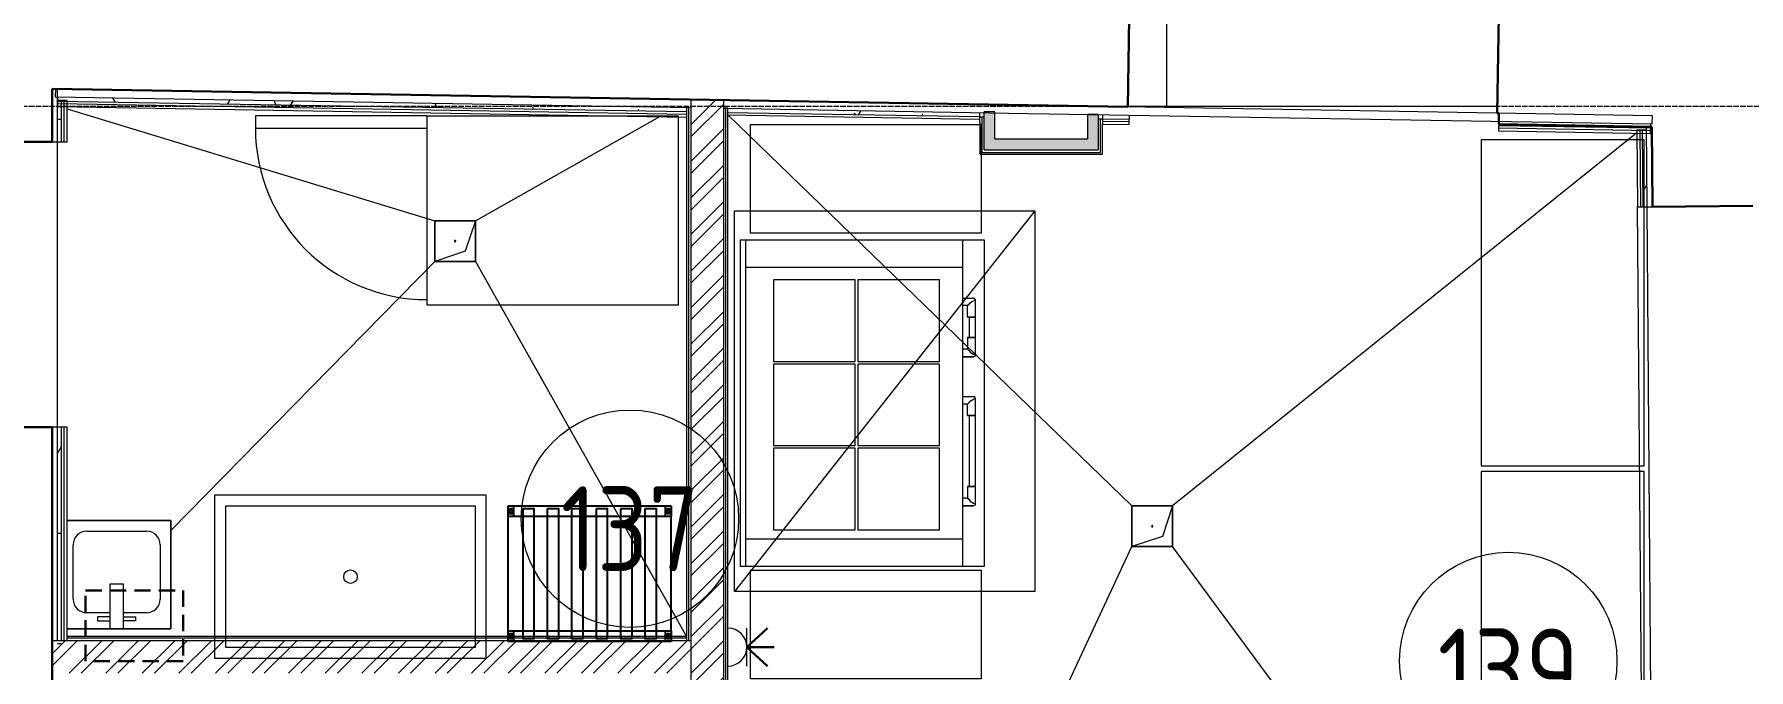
# Model space of a CAD drawing. Header units: millimetres. Extents: x -42533 to 645315, y 3457 to 82611.
# Drawn here: x 75664 to 81975, y 66945 to 69285 of the extents above; entities that cross this region are included whole.
import ezdxf

# ---------------------------------------------------------------- set-up
doc = ezdxf.new("R2010")
doc.units = ezdxf.units.MM
doc.linetypes.add('ADSK_Линия сетки', pattern=[25, 20, -2.5, 0, -2.5])
doc.linetypes.add('ADSK_Штрих_ш3 п1_5', pattern=[4.5, 3, -1.5])
doc.layers.add('PLAN', color=1, linetype='Continuous')
doc.layers.add('ЭОМ_Лотки рабочие', color=5, linetype='Continuous')
for name, color, linetype, lineweight in [('Аннотация', 7, 'Continuous', 18), ('Обобщенные модели', 7, 'Continuous', 18), ('Оборудование', 7, 'Continuous', 18), ('Оборудование пищеблок', 250, 'Continuous', 5), ('Оси', 253, 'Continuous', 9), ('Перекрытие', 7, 'Continuous', 18), ('Пищ_ОБорудование', 7, 'Continuous', 0), ('Примечания', 250, 'Continuous', 30), ('Сантехника', 7, 'Continuous', 18), ('Стены внутренние', 7, 'Continuous', 18), ('Стены несущие', 7, 'Continuous', 30), ('Стены отделка', 7, 'Continuous', 30), ('Стены штриховка', 7, 'Continuous', 9), ('ТХ_розетки', 3, 'Continuous', 13), ('ШТРИХОВКА', 252, 'Continuous', 15)]:
    doc.layers.add(name, color=color, linetype=linetype, lineweight=lineweight)
doc.layers.add('Линии', color=7, linetype='Continuous', lineweight=9, true_color=0x00a600)
doc.styles.add('GOST Common', font='GOST_Common.ttf', dxfattribs={"width": 0.9, "height": 350})
pattern_1 = [(0, (557.2, 188.9), (406.4, 101.6), [33.528, -271.272, 33.528, -271.272, -1625.6]), (0, (557.2, 188.9), (406.4, 101.6), [-609.6, 33.528, -576.072, 33.528, -271.272, -711.2]), (0, (557.2, 188.9), (406.4, 101.6), [-1524, 33.528, -169.672, 33.528, -474.472]), (120, (709.6, 239.7), (-291.18818, 301.15272), [33.528, -271.272, 33.528, -271.272, -1625.6]), (120, (709.6, 239.7), (-291.18818, 301.15272), [-609.6, 33.528, -576.072, 33.528, -271.272, -711.2]), (120, (709.6, 239.7), (-291.18818, 301.15272), [-1524, 33.528, -169.672, 33.528, -474.472]), (240, (760.4, 442.9), (-115.21182, -402.75272), [33.528, -271.272, 33.528, -271.272, -1625.6]), (240, (760.4, 442.9), (-115.21182, -402.75272), [-609.6, 33.528, -576.072, 33.528, -271.272, -711.2]), (240, (760.4, 442.9), (-115.21182, -402.75272), [-1524, 33.528, -169.672, 33.528, -474.472])]

# ---------------------------------------------------------------- blocks, each defined once
blk = doc.blocks.new('A$Cf2563dd5')
at = {"layer": 'Оборудование пищеблок', "color": 0}
blk.add_lwpolyline([(0, 697), (925, 697), (925, 0), (0, 0)], close=True, dxfattribs=at)
blk.add_lwpolyline([(925, 0), (1557, 0), (1557, 45), (925, 45)], dxfattribs=at)
blk.add_arc((925, 45), 632, 0, 90, dxfattribs=at)
blk = doc.blocks.new('ТХ пищеблок....')
at = {"layer": 'PLAN', "color": 8, "linetype": 'ByBlock', "lineweight": -2}
for points in [[(4494.6, 21855.9), (4494.6, 21895.9)], [(4494.6, 21895.9), (4514.6, 21895.9)], [(4504.6, 21865.9), (4504, 21865.9), (4503.3, 21866), (4502.7, 21866.1), (4502, 21866.2), (4501.4, 21866.4), (4500.8, 21866.7), (4500.2, 21866.9), (4499.6, 21867.2), (4499.1, 21867.6), (4498.6, 21868), (4498.1, 21868.4), (4497.6, 21868.8), (4497.1, 21869.3), (4496.7, 21869.8), (4496.3, 21870.3), (4496, 21870.9), (4495.7, 21871.5), (4495.4, 21872.1), (4495.2, 21872.7), (4495, 21873.3), (4494.8, 21874), (4494.7, 21874.6), (4494.7, 21875.3), (4494.6, 21875.9), (4494.7, 21876.5), (4494.7, 21877.2), (4494.8, 21877.8), (4495, 21878.5), (4495.2, 21879.1), (4495.4, 21879.7), (4495.7, 21880.3), (4496, 21880.9), (4496.3, 21881.5), (4496.7, 21882), (4497.1, 21882.5), (4497.6, 21883), (4498.1, 21883.4), (4498.6, 21883.8), (4499.1, 21884.2), (4499.6, 21884.6), (4500.2, 21884.9), (4500.8, 21885.1), (4501.4, 21885.4), (4502, 21885.6), (4502.7, 21885.7), (4503.3, 21885.8), (4504, 21885.9), (4504.6, 21885.9)], [(4514.6, 21855.9), (4494.6, 21855.9)], [(4494.7, 21435.9), (4494.7, 21855.9)], [(4504.6, 21870.9), (4504.3, 21870.9), (4504, 21870.9), (4503.7, 21871), (4503.3, 21871.1), (4503, 21871.2), (4502.7, 21871.3), (4502.4, 21871.4), (4502.1, 21871.6), (4501.9, 21871.7), (4501.6, 21871.9), (4501.4, 21872.1), (4501.1, 21872.4), (4500.9, 21872.6), (4500.7, 21872.9), (4500.5, 21873.1), (4500.3, 21873.4), (4500.2, 21873.7), (4500, 21874), (4499.9, 21874.3), (4499.8, 21874.6), (4499.7, 21874.9), (4499.7, 21875.3), (4499.7, 21875.6), (4499.6, 21875.9), (4499.7, 21876.2), (4499.7, 21876.5), (4499.7, 21876.9), (4499.8, 21877.2), (4499.9, 21877.5), (4500, 21877.8), (4500.2, 21878.1), (4500.3, 21878.4), (4500.5, 21878.7), (4500.7, 21879), (4500.9, 21879.2), (4501.1, 21879.4), (4501.4, 21879.7), (4501.6, 21879.9), (4501.9, 21880.1), (4502.1, 21880.2), (4502.4, 21880.4), (4502.7, 21880.5), (4503, 21880.6), (4503.3, 21880.7), (4503.7, 21880.8), (4504, 21880.9), (4504.3, 21880.9), (4504.6, 21880.9)], [(4504.6, 21885.9), (4505.3, 21885.9), (4506, 21885.8), (4506.6, 21885.7), (4507.3, 21885.6), (4507.9, 21885.4), (4508.5, 21885.1), (4509.1, 21884.9), (4509.6, 21884.6), (4510.2, 21884.2), (4510.7, 21883.8), (4511.2, 21883.4), (4511.7, 21883), (4512.1, 21882.5), (4512.6, 21882), (4513, 21881.5), (4513.3, 21880.9), (4513.6, 21880.3), (4513.9, 21879.7), (4514.1, 21879.1), (4514.3, 21878.5), (4514.5, 21877.8), (4514.6, 21877.2), (4514.6, 21876.5), (4514.6, 21875.9), (4514.6, 21875.3), (4514.6, 21874.6), (4514.5, 21874), (4514.3, 21873.3), (4514.1, 21872.7), (4513.9, 21872.1), (4513.6, 21871.5), (4513.3, 21870.9), (4513, 21870.3), (4512.6, 21869.8), (4512.1, 21869.3), (4511.7, 21868.8), (4511.2, 21868.4), (4510.7, 21868), (4510.2, 21867.6), (4509.6, 21867.2), (4509.1, 21866.9), (4508.5, 21866.7), (4507.9, 21866.4), (4507.3, 21866.2), (4506.6, 21866.1), (4506, 21866), (4505.3, 21865.9), (4504.6, 21865.9)], [(4504.6, 21880.9), (4505, 21880.9), (4505.3, 21880.9), (4505.6, 21880.8), (4505.9, 21880.7), (4506.3, 21880.6), (4506.6, 21880.5), (4506.9, 21880.4), (4507.1, 21880.2), (4507.4, 21880.1), (4507.7, 21879.9), (4507.9, 21879.7), (4508.2, 21879.4), (4508.4, 21879.2), (4508.6, 21879), (4508.8, 21878.7), (4509, 21878.4), (4509.1, 21878.1), (4509.3, 21877.8), (4509.4, 21877.5), (4509.5, 21877.2), (4509.5, 21876.9), (4509.6, 21876.5), (4509.6, 21876.2), (4509.6, 21875.9), (4509.6, 21875.6), (4509.6, 21875.3), (4509.5, 21874.9), (4509.5, 21874.6), (4509.4, 21874.3), (4509.3, 21874), (4509.1, 21873.7), (4509, 21873.4), (4508.8, 21873.1), (4508.6, 21872.9), (4508.4, 21872.6), (4508.2, 21872.4), (4507.9, 21872.1), (4507.7, 21871.9), (4507.4, 21871.7), (4507.1, 21871.6), (4506.9, 21871.4), (4506.6, 21871.3), (4506.3, 21871.2), (4505.9, 21871.1), (4505.6, 21871), (4505.3, 21870.9), (4505, 21870.9), (4504.6, 21870.9)], [(4514.6, 21895.9), (4514.6, 21855.9)], [(4514.6, 21895.9), (5074.6, 21895.9)], [(4514.6, 21895.8), (5074.6, 21895.8)], [(5074.6, 21855.9), (4514.6, 21855.9)], [(4549.7, 21885.8), (4589.7, 21885.8), (4589.7, 21406), (4549.7, 21406), (4549.7, 21885.8)], [(4639.7, 21885.8), (4679.7, 21885.8), (4679.7, 21406), (4639.7, 21406), (4639.7, 21885.8)], [(4729.7, 21885.8), (4769.7, 21885.8), (4769.7, 21406), (4729.7, 21406), (4729.7, 21885.8)], [(4819.6, 21885.8), (4859.6, 21885.8), (4859.6, 21406), (4819.6, 21406), (4819.6, 21885.8)], [(4909.6, 21885.8), (4949.6, 21885.8), (4949.6, 21406), (4909.6, 21406), (4909.6, 21885.8)], [(4999.6, 21885.8), (5039.6, 21885.8), (5039.6, 21406), (4999.6, 21406), (4999.6, 21885.8)], [(5074.6, 21855.9), (5074.6, 21895.9)], [(5074.6, 21895.9), (5094.6, 21895.9)], [(5084.6, 21865.9), (5084, 21865.9), (5083.3, 21866), (5082.7, 21866.1), (5082, 21866.2), (5081.4, 21866.4), (5080.8, 21866.7), (5080.2, 21866.9), (5079.6, 21867.2), (5079.1, 21867.6), (5078.6, 21868), (5078.1, 21868.4), (5077.6, 21868.8), (5077.1, 21869.3), (5076.7, 21869.8), (5076.3, 21870.3), (5076, 21870.9), (5075.7, 21871.5), (5075.4, 21872.1), (5075.2, 21872.7), (5075, 21873.3), (5074.8, 21874), (5074.7, 21874.6), (5074.7, 21875.3), (5074.6, 21875.9), (5074.7, 21876.5), (5074.7, 21877.2), (5074.8, 21877.8), (5075, 21878.5), (5075.2, 21879.1), (5075.4, 21879.7), (5075.7, 21880.3), (5076, 21880.9), (5076.3, 21881.5), (5076.7, 21882), (5077.1, 21882.5), (5077.6, 21883), (5078.1, 21883.4), (5078.6, 21883.8), (5079.1, 21884.2), (5079.6, 21884.6), (5080.2, 21884.9), (5080.8, 21885.1), (5081.4, 21885.4), (5082, 21885.6), (5082.7, 21885.7), (5083.3, 21885.8), (5084, 21885.9), (5084.6, 21885.9)], [(5094.6, 21855.9), (5074.6, 21855.9)], [(5084.6, 21870.9), (5084.3, 21870.9), (5084, 21870.9), (5083.7, 21871), (5083.3, 21871.1), (5083, 21871.2), (5082.7, 21871.3), (5082.4, 21871.4), (5082.1, 21871.6), (5081.9, 21871.7), (5081.6, 21871.9), (5081.4, 21872.1), (5081.1, 21872.4), (5080.9, 21872.6), (5080.7, 21872.9), (5080.5, 21873.1), (5080.3, 21873.4), (5080.2, 21873.7), (5080, 21874), (5079.9, 21874.3), (5079.8, 21874.6), (5079.7, 21874.9), (5079.7, 21875.3), (5079.7, 21875.6), (5079.6, 21875.9), (5079.7, 21876.2), (5079.7, 21876.5), (5079.7, 21876.9), (5079.8, 21877.2), (5079.9, 21877.5), (5080, 21877.8), (5080.2, 21878.1), (5080.3, 21878.4), (5080.5, 21878.7), (5080.7, 21879), (5080.9, 21879.2), (5081.1, 21879.4), (5081.4, 21879.7), (5081.6, 21879.9), (5081.9, 21880.1), (5082.1, 21880.2), (5082.4, 21880.4), (5082.7, 21880.5), (5083, 21880.6), (5083.3, 21880.7), (5083.7, 21880.8), (5084, 21880.9), (5084.3, 21880.9), (5084.6, 21880.9)], [(5084.6, 21885.9), (5085.3, 21885.9), (5086, 21885.8), (5086.6, 21885.7), (5087.3, 21885.6), (5087.9, 21885.4), (5088.5, 21885.1), (5089.1, 21884.9), (5089.6, 21884.6), (5090.2, 21884.2), (5090.7, 21883.8), (5091.2, 21883.4), (5091.7, 21883), (5092.1, 21882.5), (5092.6, 21882), (5093, 21881.5), (5093.3, 21880.9), (5093.6, 21880.3), (5093.9, 21879.7), (5094.1, 21879.1), (5094.3, 21878.5), (5094.5, 21877.8), (5094.6, 21877.2), (5094.6, 21876.5), (5094.6, 21875.9), (5094.6, 21875.3), (5094.6, 21874.6), (5094.5, 21874), (5094.3, 21873.3), (5094.1, 21872.7), (5093.9, 21872.1), (5093.6, 21871.5), (5093.3, 21870.9), (5093, 21870.3), (5092.6, 21869.8), (5092.1, 21869.3), (5091.7, 21868.8), (5091.2, 21868.4), (5090.7, 21868), (5090.2, 21867.6), (5089.6, 21867.2), (5089.1, 21866.9), (5088.5, 21866.7), (5087.9, 21866.4), (5087.3, 21866.2), (5086.6, 21866.1), (5086, 21866), (5085.3, 21865.9), (5084.6, 21865.9)], [(5084.6, 21880.9), (5085, 21880.9), (5085.3, 21880.9), (5085.6, 21880.8), (5085.9, 21880.7), (5086.3, 21880.6), (5086.6, 21880.5), (5086.9, 21880.4), (5087.1, 21880.2), (5087.4, 21880.1), (5087.7, 21879.9), (5087.9, 21879.7), (5088.2, 21879.4), (5088.4, 21879.2), (5088.6, 21879), (5088.8, 21878.7), (5089, 21878.4), (5089.1, 21878.1), (5089.3, 21877.8), (5089.4, 21877.5), (5089.5, 21877.2), (5089.5, 21876.9), (5089.6, 21876.5), (5089.6, 21876.2), (5089.6, 21875.9), (5089.6, 21875.6), (5089.6, 21875.3), (5089.5, 21874.9), (5089.5, 21874.6), (5089.4, 21874.3), (5089.3, 21874), (5089.1, 21873.7), (5089, 21873.4), (5088.8, 21873.1), (5088.6, 21872.9), (5088.4, 21872.6), (5088.2, 21872.4), (5087.9, 21872.1), (5087.7, 21871.9), (5087.4, 21871.7), (5087.1, 21871.6), (5086.9, 21871.4), (5086.6, 21871.3), (5086.3, 21871.2), (5085.9, 21871.1), (5085.6, 21871), (5085.3, 21870.9), (5085, 21870.9), (5084.6, 21870.9)], [(5094.5, 21435.9), (5094.5, 21855.9)], [(5094.6, 21895.9), (5094.6, 21855.9)], [(4494.6, 21395.9), (4494.6, 21435.9)], [(4494.6, 21435.9), (4514.6, 21435.9)], [(4504.6, 21405.9), (4504, 21405.9), (4503.3, 21406), (4502.7, 21406.1), (4502, 21406.2), (4501.4, 21406.4), (4500.8, 21406.7), (4500.2, 21406.9), (4499.6, 21407.2), (4499.1, 21407.6), (4498.6, 21408), (4498.1, 21408.4), (4497.6, 21408.8), (4497.1, 21409.3), (4496.7, 21409.8), (4496.3, 21410.3), (4496, 21410.9), (4495.7, 21411.5), (4495.4, 21412.1), (4495.2, 21412.7), (4495, 21413.3), (4494.8, 21414), (4494.7, 21414.6), (4494.7, 21415.3), (4494.6, 21415.9), (4494.7, 21416.5), (4494.7, 21417.2), (4494.8, 21417.8), (4495, 21418.5), (4495.2, 21419.1), (4495.4, 21419.7), (4495.7, 21420.3), (4496, 21420.9), (4496.3, 21421.5), (4496.7, 21422), (4497.1, 21422.5), (4497.6, 21423), (4498.1, 21423.4), (4498.6, 21423.8), (4499.1, 21424.2), (4499.6, 21424.6), (4500.2, 21424.9), (4500.8, 21425.1), (4501.4, 21425.4), (4502, 21425.6), (4502.7, 21425.7), (4503.3, 21425.8), (4504, 21425.9), (4504.6, 21425.9)], [(4514.6, 21395.9), (4494.6, 21395.9)], [(4504.6, 21410.9), (4504.3, 21410.9), (4504, 21410.9), (4503.7, 21411), (4503.3, 21411.1), (4503, 21411.2), (4502.7, 21411.3), (4502.4, 21411.4), (4502.1, 21411.6), (4501.9, 21411.7), (4501.6, 21411.9), (4501.4, 21412.1), (4501.1, 21412.4), (4500.9, 21412.6), (4500.7, 21412.9), (4500.5, 21413.1), (4500.3, 21413.4), (4500.2, 21413.7), (4500, 21414), (4499.9, 21414.3), (4499.8, 21414.6), (4499.7, 21414.9), (4499.7, 21415.3), (4499.7, 21415.6), (4499.6, 21415.9), (4499.7, 21416.2), (4499.7, 21416.5), (4499.7, 21416.9), (4499.8, 21417.2), (4499.9, 21417.5), (4500, 21417.8), (4500.2, 21418.1), (4500.3, 21418.4), (4500.5, 21418.7), (4500.7, 21419), (4500.9, 21419.2), (4501.1, 21419.4), (4501.4, 21419.7), (4501.6, 21419.9), (4501.9, 21420.1), (4502.1, 21420.2), (4502.4, 21420.4), (4502.7, 21420.5), (4503, 21420.6), (4503.3, 21420.7), (4503.7, 21420.8), (4504, 21420.9), (4504.3, 21420.9), (4504.6, 21420.9)], [(4504.6, 21425.9), (4505.3, 21425.9), (4506, 21425.8), (4506.6, 21425.7), (4507.3, 21425.6), (4507.9, 21425.4), (4508.5, 21425.1), (4509.1, 21424.9), (4509.6, 21424.6), (4510.2, 21424.2), (4510.7, 21423.8), (4511.2, 21423.4), (4511.7, 21423), (4512.1, 21422.5), (4512.6, 21422), (4513, 21421.5), (4513.3, 21420.9), (4513.6, 21420.3), (4513.9, 21419.7), (4514.1, 21419.1), (4514.3, 21418.5), (4514.5, 21417.8), (4514.6, 21417.2), (4514.6, 21416.5), (4514.6, 21415.9), (4514.6, 21415.3), (4514.6, 21414.6), (4514.5, 21414), (4514.3, 21413.3), (4514.1, 21412.7), (4513.9, 21412.1), (4513.6, 21411.5), (4513.3, 21410.9), (4513, 21410.3), (4512.6, 21409.8), (4512.1, 21409.3), (4511.7, 21408.8), (4511.2, 21408.4), (4510.7, 21408), (4510.2, 21407.6), (4509.6, 21407.2), (4509.1, 21406.9), (4508.5, 21406.7), (4507.9, 21406.4), (4507.3, 21406.2), (4506.6, 21406.1), (4506, 21406), (4505.3, 21405.9), (4504.6, 21405.9)], [(4504.6, 21420.9), (4505, 21420.9), (4505.3, 21420.9), (4505.6, 21420.8), (4505.9, 21420.7), (4506.3, 21420.6), (4506.6, 21420.5), (4506.9, 21420.4), (4507.1, 21420.2), (4507.4, 21420.1), (4507.7, 21419.9), (4507.9, 21419.7), (4508.2, 21419.4), (4508.4, 21419.2), (4508.6, 21419), (4508.8, 21418.7), (4509, 21418.4), (4509.1, 21418.1), (4509.3, 21417.8), (4509.4, 21417.5), (4509.5, 21417.2), (4509.5, 21416.9), (4509.6, 21416.5), (4509.6, 21416.2), (4509.6, 21415.9), (4509.6, 21415.6), (4509.6, 21415.3), (4509.5, 21414.9), (4509.5, 21414.6), (4509.4, 21414.3), (4509.3, 21414), (4509.1, 21413.7), (4509, 21413.4), (4508.8, 21413.1), (4508.6, 21412.9), (4508.4, 21412.6), (4508.2, 21412.4), (4507.9, 21412.1), (4507.7, 21411.9), (4507.4, 21411.7), (4507.1, 21411.6), (4506.9, 21411.4), (4506.6, 21411.3), (4506.3, 21411.2), (4505.9, 21411.1), (4505.6, 21411), (4505.3, 21410.9), (4505, 21410.9), (4504.6, 21410.9)], [(4514.6, 21435.9), (4514.6, 21395.9)], [(4514.6, 21435.9), (5074.6, 21435.9)], [(5074.6, 21396), (4514.6, 21396)], [(5074.6, 21395.9), (4514.6, 21395.9)], [(5074.6, 21435.9), (5094.6, 21435.9)], [(5074.6, 21395.9), (5074.6, 21435.9)], [(5084.6, 21405.9), (5084, 21405.9), (5083.3, 21406), (5082.7, 21406.1), (5082, 21406.2), (5081.4, 21406.4), (5080.8, 21406.7), (5080.2, 21406.9), (5079.6, 21407.2), (5079.1, 21407.6), (5078.6, 21408), (5078.1, 21408.4), (5077.6, 21408.8), (5077.1, 21409.3), (5076.7, 21409.8), (5076.3, 21410.3), (5076, 21410.9), (5075.7, 21411.5), (5075.4, 21412.1), (5075.2, 21412.7), (5075, 21413.3), (5074.8, 21414), (5074.7, 21414.6), (5074.7, 21415.3), (5074.6, 21415.9), (5074.7, 21416.5), (5074.7, 21417.2), (5074.8, 21417.8), (5075, 21418.5), (5075.2, 21419.1), (5075.4, 21419.7), (5075.7, 21420.3), (5076, 21420.9), (5076.3, 21421.5), (5076.7, 21422), (5077.1, 21422.5), (5077.6, 21423), (5078.1, 21423.4), (5078.6, 21423.8), (5079.1, 21424.2), (5079.6, 21424.6), (5080.2, 21424.9), (5080.8, 21425.1), (5081.4, 21425.4), (5082, 21425.6), (5082.7, 21425.7), (5083.3, 21425.8), (5084, 21425.9), (5084.6, 21425.9)], [(5094.6, 21395.9), (5074.6, 21395.9)], [(5084.6, 21410.9), (5084.3, 21410.9), (5084, 21410.9), (5083.7, 21411), (5083.3, 21411.1), (5083, 21411.2), (5082.7, 21411.3), (5082.4, 21411.4), (5082.1, 21411.6), (5081.9, 21411.7), (5081.6, 21411.9), (5081.4, 21412.1), (5081.1, 21412.4), (5080.9, 21412.6), (5080.7, 21412.9), (5080.5, 21413.1), (5080.3, 21413.4), (5080.2, 21413.7), (5080, 21414), (5079.9, 21414.3), (5079.8, 21414.6), (5079.7, 21414.9), (5079.7, 21415.3), (5079.7, 21415.6), (5079.6, 21415.9), (5079.7, 21416.2), (5079.7, 21416.5), (5079.7, 21416.9), (5079.8, 21417.2), (5079.9, 21417.5), (5080, 21417.8), (5080.2, 21418.1), (5080.3, 21418.4), (5080.5, 21418.7), (5080.7, 21419), (5080.9, 21419.2), (5081.1, 21419.4), (5081.4, 21419.7), (5081.6, 21419.9), (5081.9, 21420.1), (5082.1, 21420.2), (5082.4, 21420.4), (5082.7, 21420.5), (5083, 21420.6), (5083.3, 21420.7), (5083.7, 21420.8), (5084, 21420.9), (5084.3, 21420.9), (5084.6, 21420.9)], [(5084.6, 21425.9), (5085.3, 21425.9), (5086, 21425.8), (5086.6, 21425.7), (5087.3, 21425.6), (5087.9, 21425.4), (5088.5, 21425.1), (5089.1, 21424.9), (5089.6, 21424.6), (5090.2, 21424.2), (5090.7, 21423.8), (5091.2, 21423.4), (5091.7, 21423), (5092.1, 21422.5), (5092.6, 21422), (5093, 21421.5), (5093.3, 21420.9), (5093.6, 21420.3), (5093.9, 21419.7), (5094.1, 21419.1), (5094.3, 21418.5), (5094.5, 21417.8), (5094.6, 21417.2), (5094.6, 21416.5), (5094.6, 21415.9), (5094.6, 21415.3), (5094.6, 21414.6), (5094.5, 21414), (5094.3, 21413.3), (5094.1, 21412.7), (5093.9, 21412.1), (5093.6, 21411.5), (5093.3, 21410.9), (5093, 21410.3), (5092.6, 21409.8), (5092.1, 21409.3), (5091.7, 21408.8), (5091.2, 21408.4), (5090.7, 21408), (5090.2, 21407.6), (5089.6, 21407.2), (5089.1, 21406.9), (5088.5, 21406.7), (5087.9, 21406.4), (5087.3, 21406.2), (5086.6, 21406.1), (5086, 21406), (5085.3, 21405.9), (5084.6, 21405.9)], [(5084.6, 21420.9), (5085, 21420.9), (5085.3, 21420.9), (5085.6, 21420.8), (5085.9, 21420.7), (5086.3, 21420.6), (5086.6, 21420.5), (5086.9, 21420.4), (5087.1, 21420.2), (5087.4, 21420.1), (5087.7, 21419.9), (5087.9, 21419.7), (5088.2, 21419.4), (5088.4, 21419.2), (5088.6, 21419), (5088.8, 21418.7), (5089, 21418.4), (5089.1, 21418.1), (5089.3, 21417.8), (5089.4, 21417.5), (5089.5, 21417.2), (5089.5, 21416.9), (5089.6, 21416.5), (5089.6, 21416.2), (5089.6, 21415.9), (5089.6, 21415.6), (5089.6, 21415.3), (5089.5, 21414.9), (5089.5, 21414.6), (5089.4, 21414.3), (5089.3, 21414), (5089.1, 21413.7), (5089, 21413.4), (5088.8, 21413.1), (5088.6, 21412.9), (5088.4, 21412.6), (5088.2, 21412.4), (5087.9, 21412.1), (5087.7, 21411.9), (5087.4, 21411.7), (5087.1, 21411.6), (5086.9, 21411.4), (5086.6, 21411.3), (5086.3, 21411.2), (5085.9, 21411.1), (5085.6, 21411), (5085.3, 21410.9), (5085, 21410.9), (5084.6, 21410.9)], [(5094.6, 21435.9), (5094.6, 21395.9)]]:
    blk.add_lwpolyline(points, dxfattribs=at)
at = {"layer": 'Оборудование', "color": 8}
for p, q in [((8076.8, 23243), (8076.8, 22043)), ((8676.8, 23243), (8076.8, 23243)), ((8676.8, 22043), (8676.8, 23243)), ((5328, 21580.4, 2), (5328, 22982.6, 2)), ((5328, 22982.6, 2), (6434, 22982.6, 2)), ((6434, 22982.6, 2), (5328, 21580.4, 2)), ((6434, 22982.6, 2), (6434, 21580.4, 2)), ((8076.8, 22043), (8676.8, 22043)), ((8076.8, 22022), (8076.8, 20822)), ((8676.8, 22022), (8076.8, 22022)), ((8676.8, 20822), (8676.8, 22022)), ((6434, 21580.4, 2), (5328, 21580.4, 2))]:
    blk.add_line(p, q, dxfattribs=at)
at = {"layer": 'Оборудование', "color": 8, "linetype": 'ADSK_Штрих_ш3 п1_5', "lineweight": 30, "ltscale": 20}
for p, q in [((2938.7, 21324.3), (2938.7, 21584.3)), ((2938.7, 21584.3), (3298.7, 21584.3)), ((3298.7, 21584.3), (3298.7, 21324.3)), ((3298.7, 21324.3), (2938.7, 21324.3))]:
    blk.add_line(p, q, dxfattribs=at)
at = {"layer": 'Оборудование', "color": 8}
blk.add_lwpolyline([(3414.3, 21934.8), (3414.3, 21334.8), (4414.3, 21334.8), (4414.3, 21934.8), (3414.3, 21934.8)], dxfattribs=at)
blk.add_lwpolyline([(3454.3, 21894.8), (3454.3, 21374.8), (4374.3, 21374.8), (4374.3, 21894.8)], close=True, dxfattribs=at)
blk.add_circle((3914.3, 21634.8), 25, dxfattribs=at)
at = {"layer": 'Оборудование пищеблок', "color": 8}
for points in [[(6236.6, 23299.9), (6236.6, 22899.9), (5386.6, 22899.9), (5386.6, 23299.9)], [(6236.6, 21659.1), (6236.6, 21259.1), (5386.6, 21259.1), (5386.6, 21659.1)]]:
    blk.add_lwpolyline(points, close=True, dxfattribs=at)
at = {"layer": 'Пищ_ОБорудование', "color": 8}
for points in [[(6248.9, 22873.9), (5348.9, 22873.9), (5348.9, 21673.9), (6248.9, 21673.9)], [(6168.9, 21673.9), (6168.9, 22873.9), (5368.9, 22873.9), (5368.9, 21673.9)], [(6168.9, 21773.9), (6168.9, 22773.9), (5368.9, 22773.9), (5368.9, 21773.9)], [(5772.2, 22427.7), (5772.2, 22727.7), (5472.2, 22727.7), (5472.2, 22427.7)], [(6082.2, 22427.7), (6082.2, 22727.7), (5782.2, 22727.7), (5782.2, 22427.7)], [(5772.2, 22117.7), (5772.2, 22417.7), (5472.2, 22417.7), (5472.2, 22117.7)], [(6082.2, 22117.7), (6082.2, 22417.7), (5782.2, 22417.7), (5782.2, 22117.7)], [(5772.2, 21807.7), (5772.2, 22107.7), (5472.2, 22107.7), (5472.2, 21807.7)], [(6082.2, 21807.7), (6082.2, 22107.7), (5782.2, 22107.7), (5782.2, 21807.7)]]:
    blk.add_lwpolyline(points, close=True, dxfattribs=at)
for points in [[(6168.9, 22661), (6207.4, 22661)], [(6185.4, 22590.2), (6213.9, 22590.2), (6185.4, 22590.2), (6185.4, 22632.9), (6191.4, 22638.5), (6185.4, 22632.9), (6168.9, 22632.9)], [(6213.9, 22656.1), (6213.9, 22449.4)], [(6191.4, 22590.2), (6191.4, 22515.3)], [(6185.4, 22515.3), (6213.9, 22515.3), (6185.4, 22515.3), (6185.4, 22472.7), (6191.4, 22467), (6185.4, 22472.7), (6168.9, 22472.7)], [(6207.4, 22444.6), (6168.9, 22444.6)], [(6207.4, 22444.6), (6168.9, 22444.6)], [(6168.9, 22444.6), (6207.4, 22444.6)], [(6168.9, 22298.7), (6207.4, 22298.7)], [(6213.9, 22293.8), (6213.9, 21900.9)], [(6185.4, 22228), (6213.9, 22228), (6185.4, 22228), (6185.4, 22270.6), (6191.4, 22276.2), (6185.4, 22270.6), (6168.9, 22270.6)], [(6191.4, 22228), (6191.4, 21966.8)], [(6185.4, 21966.8), (6213.9, 21966.8), (6185.4, 21966.8), (6185.4, 21924.2), (6191.4, 21918.5), (6185.4, 21924.2), (6168.9, 21924.2)], [(6207.4, 21896.1), (6168.9, 21896.1)], [(6168.9, 21896.1), (6207.4, 21896.1)]]:
    blk.add_lwpolyline(points, dxfattribs=at)
for points in [[(6213.9, 22656.1, 0.332973), (6207, 22661)], [(6185.4, 22632.9), (6191.4, 22638.5, -0.180162), (6213.9, 22652.8)], [(6185.4, 22472.7), (6191.4, 22467, 0.180162), (6213.9, 22452.7)], [(6213.9, 22449.4, -0.332973), (6207, 22444.6)], [(6185.4, 22270.6), (6191.4, 22276.2, -0.180162), (6213.9, 22290.6)], [(6213.9, 22293.8, 0.332973), (6207, 22298.7)], [(6185.4, 21924.2), (6191.4, 21918.5, 0.180162), (6213.9, 21904.2)], [(6213.9, 21900.9, -0.332973), (6207, 21896.1)]]:
    blk.add_lwpolyline(points, format="xyb", dxfattribs=at)
at = {"layer": 'ТХ_розетки', "color": 8, "lineweight": 0}
for p, q in [((5303.6, 21305.6), (5303.6, 21445.6)), ((5373.6, 21305.6), (5373.6, 21445.6))]:
    blk.add_line(p, q, dxfattribs=at)
at = {"layer": 'ТХ_розетки', "color": 8, "lineweight": 30}
for p, q in [((5449.6, 21445.4), (5373.6, 21375.6)), ((5373.6, 21375.6), (5473.6, 21375.6)), ((5449.6, 21305.8), (5373.6, 21375.6))]:
    blk.add_line(p, q, dxfattribs=at)
at = {"layer": 'ТХ_розетки', "color": 8, "lineweight": 0}
blk.add_arc((5303.6, 21375.6), 70, 270, 90, dxfattribs=at)
at = {"layer": 'Примечания', "color": 8, "lineweight": 13, "rotation": 180}
blk.add_blockref('A$Cf2563dd5', (5121.2, 23332), dxfattribs=at)
blk = doc.blocks.new('1 этаж')
at = {"layer": 'Стены внутренние', "lineweight": 9}
h = blk.add_hatch(dxfattribs=at)
h.set_pattern_fill('FP_12', color=8, style=0, pattern_type=2)
h.set_pattern_definition(pattern_1)
h.paths.add_polyline_path([(51843.631, 36713.807), (51843.827, 36728.806), (49558.085, 36767.465), (49558.085, 36752.463), (51809.299, 36714.388)])
h = blk.add_hatch(dxfattribs=at)
h.set_pattern_fill('FP_12', color=8, style=0, pattern_type=2)
h.set_pattern_definition(pattern_1)
h.paths.add_polyline_path([(49558.085, 34694.682), (49565.585, 34694.682), (49565.585, 34701.082), (49573.085, 34701.082), (49573.085, 35551.902), (49558.085, 35551.902), (49558.085, 34701.082)])
h.paths.add_polyline_path([(49573.085, 36601.902), (49573.085, 36732.207), (49558.085, 36732.46), (49558.085, 36601.902)])
h = blk.add_hatch(dxfattribs=at)
h.set_pattern_fill('FP_12', color=8, style=0, pattern_type=2)
h.set_pattern_definition(pattern_1)
h.paths.add_polyline_path([(52953.147, 36695.042), (52953.147, 36710.044), (52023.859, 36725.761), (52023.605, 36710.763), (52932.775, 36695.386)])
at = {"layer": 'Стены внутренние'}
for points in [[(52969.047, 36612.466), (53009.047, 36612.466), (53009.047, 36709.099), (52969.047, 36709.775), (52969.047, 36685.267)], [(53389.047, 36612.466), (53389.047, 36702.672), (53349.047, 36703.348), (53349.047, 36612.466), (53380.685, 36612.466)], [(53064.484, 36572.466), (53389.047, 36572.466), (53389.047, 36612.466), (52969.047, 36612.466), (52969.047, 36572.466), (53058.792, 36572.466)]]:
    blk.add_hatch(color=8, dxfattribs=at).paths.add_polyline_path(points)
at = {"layer": 'Стены внутренние', "lineweight": 9}
h = blk.add_hatch(dxfattribs=at)
h.set_pattern_fill('FP_12', color=8, style=0, pattern_type=2)
h.set_pattern_definition(pattern_1)
h.paths.add_polyline_path([(55423.119, 36653.267), (55423.119, 36657.964), (54863.662, 36668.172), (54864.331, 36662.718), (55420.682, 36653.308)])
h.paths.add_polyline_path([(53503.394, 36685.735), (53503.647, 36700.733), (53404.947, 36702.403), (53404.947, 36687.4), (53460.568, 36686.46)])
h = blk.add_hatch(dxfattribs=at)
h.set_pattern_fill('FP_12', color=8, style=0, pattern_type=2)
h.set_pattern_definition(pattern_1)
h.paths.add_polyline_path([(55423.616, 32747.616), (55438.616, 32747.738), (55423.852, 34573.14), (55408.859, 34572.302), (55423.264, 32791.236)])
h.paths.add_polyline_path([(55394.376, 36362.96), (55409.375, 36363.243), (55406.559, 36633.544), (55392.19, 36633.27), (55394.375, 36363.082)])
at = {"layer": 'Стены штриховка'}
h = blk.add_hatch(dxfattribs=at)
h.set_pattern_fill('ANSI32', color=8, scale=10)
h.set_pattern_definition([(45, (-31496.66, 188.9), (-67.35192, 67.35192), []), (45, (-31451.76, 188.9), (-67.35192, 67.35192), [])])
h.paths.add_polyline_path([(52009.727, 36756.005), (51889.727, 36758.034), (51889.727, 33327.305), (52009.727, 33327.305)])
h.paths.add_polyline_path([(51889.727, 34752.838), (51882.778, 34765.182), (49538.085, 34765.182), (49538.085, 34645.182), (51889.727, 34645.182)])
h.paths.add_polyline_path([(51889.727, 34495.182), (49538.085, 34495.182), (49538.085, 34375.182), (51889.727, 34375.182)])
at = {"layer": 'Линии', "color": 8}
for centre in [(51665.169, 35214.418), (54898.772, 34690.65)]:
    blk.add_circle(centre, 400, dxfattribs=at)
at = {"layer": 'Обобщенные модели', "color": 8}
for p, q in [((50946.648, 36161.63), (50946.648, 36311.63)), ((50946.648, 36311.63), (51096.648, 36311.63)), ((51096.648, 36311.63), (51059.148, 36199.13)), ((51096.648, 36311.63), (51096.648, 36161.63)), ((51059.148, 36199.13), (50946.648, 36161.63)), ((51096.648, 36161.63), (50946.648, 36161.63)), ((53513.085, 35111.63), (53513.085, 35261.63)), ((53513.085, 35261.63), (53663.085, 35261.63)), ((53663.085, 35261.63), (53513.085, 35261.63)), ((53513.085, 35261.63), (53513.085, 35111.63)), ((53663.085, 35261.63), (53625.585, 35149.13)), ((53663.085, 35261.63), (53663.085, 35111.63)), ((53663.085, 35111.63), (53663.085, 35261.63)), ((53625.585, 35149.13), (53513.085, 35111.63)), ((53663.085, 35111.63), (53513.085, 35111.63)), ((53513.085, 35111.63), (53663.085, 35111.63))]:
    blk.add_line(p, q, dxfattribs=at)
for centre, start, end in [((51021.648, 36236.63), 0, 180), ((51021.648, 36236.63), 120, 180), ((51021.648, 36236.63), 180, 0), ((51021.648, 36236.63), 240, 345), ((51021.648, 36236.63), 15, 90), ((53588.085, 35186.63), 0, 180), ((53588.085, 35186.63), 120, 180), ((53588.085, 35186.63), 180, 0), ((53588.085, 35186.63), 240, 345), ((53588.085, 35186.63), 15, 90)]:
    blk.add_arc(centre, 2.5, start, end, dxfattribs=at)
at = {"layer": 'Оси', "color": 8, "linetype": 'ADSK_Линия сетки'}
blk.add_line((-9557.528, 36733.902), (56672.201, 36733.902), dxfattribs=at)
at = {"layer": 'Перекрытие', "color": 8}
for p, q in [((53640.157, 37434.772), (53640.157, 36728.429)), ((53497.906, 36733.902), (54858.101, 36733.902)), ((49593.085, 36723.258), (50946.648, 36311.63)), ((51096.648, 36311.63), (51774.934, 36694.966)), ((53513.085, 35261.63), (52025.627, 36701.728)), ((55372.176, 36634.902), (53663.085, 35261.63)), ((49558.085, 35551.902), (49558.085, 36601.902)), ((51096.648, 36311.63), (50946.648, 36311.63)), ((50946.648, 36311.63), (50946.648, 36161.63)), ((51096.648, 36161.63), (51096.648, 36311.63)), ((50946.648, 36161.63), (49975.502, 35171.122)), ((50946.648, 36161.63), (51096.648, 36161.63)), ((51096.648, 36161.63), (51873.827, 34781.082)), ((51934.727, 31731.082), (53513.085, 35111.63)), ((55403.552, 32755.546), (53663.085, 35111.63))]:
    blk.add_line(p, q, dxfattribs=at)
at = {"layer": 'Сантехника', "color": 8}
for p, q in [((49975.502, 35208.316), (49593.085, 35208.316)), ((49593.085, 35208.316), (49975.502, 35208.316)), ((49665.503, 35168.317), (49885.502, 35168.317)), ((49975.502, 34808.316), (49975.502, 35208.316)), ((49975.502, 35208.316), (49975.502, 34808.316)), ((49615.503, 34918.316), (49615.503, 35118.317)), ((49935.502, 35118.317), (49935.502, 34918.316)), ((49750.502, 34973.329), (49750.502, 34808.316)), ((49800.502, 34973.329), (49750.502, 34973.329)), ((49800.502, 34808.316), (49800.502, 34973.329)), ((49750.502, 34868.316), (49665.503, 34868.316)), ((49705.502, 34853.316), (49705.502, 34838.316)), ((49750.502, 34853.316), (49705.502, 34853.316)), ((49885.502, 34868.316), (49800.502, 34868.316)), ((49800.502, 34853.316), (49845.502, 34853.316)), ((49845.502, 34853.316), (49845.502, 34838.316)), ((49593.085, 34808.316), (49975.502, 34808.316)), ((49975.502, 34808.316), (49593.085, 34808.316)), ((49705.502, 34838.316), (49750.502, 34838.316)), ((49845.502, 34838.316), (49800.502, 34838.316))]:
    blk.add_line(p, q, dxfattribs=at)
for centre, start, end in [((49665.503, 35118.317), 90, 180), ((49885.502, 35118.317), 0, 90), ((49665.503, 34918.316), 180, 270), ((49885.502, 34918.316), 270, 0)]:
    blk.add_arc(centre, 50, start, end, dxfattribs=at)
at = {"layer": 'Стены внутренние', "color": 8}
for p, q in [((55388.854, 34572.857), (55374.377, 36362.799)), ((55423.852, 34573.14), (55409.376, 36363.082))]:
    blk.add_line(p, q, dxfattribs=at)
at = {"layer": 'Стены несущие', "color": 8}
for p, q in [((53497.855, 36730.836), (53506.057, 37215.827)), ((54865.101, 37147.774), (54857.66, 36707.837)), ((49538.085, 36797.808), (49538.085, 36601.902)), ((49538.085, 36797.808), (53497.855, 36730.836)), ((54857.66, 36707.837), (54864.331, 36707.724)), ((54864.331, 36707.724), (54863.649, 36667.426)), ((54863.649, 36667.426), (55426.992, 36657.899)), ((55429.375, 36363.243), (55426.992, 36657.899)), ((49028.085, 36601.902), (49538.085, 36601.902)), ((55429.375, 36363.243), (55799.363, 36366.236)), ((49538.085, 35551.902), (49028.085, 35551.902)), ((49538.085, 31143.902), (49538.085, 35551.902))]:
    blk.add_line(p, q, dxfattribs=at)
at = {"layer": 'Стены отделка', "color": 8, "lineweight": 9}
for p, q in [((49558.085, 36797.808), (49538.085, 36797.808)), ((49550.223, 36797.603), (49549.715, 36767.607)), ((53058.792, 36738.262), (49550.223, 36797.603)), ((49558.085, 36754.682), (49558.085, 36797.808)), ((49549.715, 36767.607), (51889.727, 36728.03)), ((49558.085, 36767.465), (49557.493, 36732.47)), ((49557.493, 36732.47), (51873.827, 36693.294)), ((49593.085, 36754.682), (49558.085, 36754.682)), ((49593.085, 36601.902), (49593.085, 36754.682)), ((51889.727, 36758.542), (51889.727, 33327.305)), ((52009.727, 36756.005), (52009.727, 33327.305)), ((55429.382, 36698.167), (53058.792, 36738.262)), ((51873.827, 36728.537), (51873.827, 34765.182)), ((52009.727, 36726), (53058.285, 36708.266)), ((52025.627, 36726), (52009.727, 36726)), ((52025.627, 33311.405), (52025.627, 36726)), ((52953.147, 36692.407), (52953.147, 36710.044)), ((52969.047, 36692.407), (52953.147, 36692.407)), ((52953.147, 36675.039), (52953.147, 36556.566)), ((53009.047, 36713.189), (52969.047, 36713.189)), ((52969.047, 36572.466), (52969.047, 36713.189)), ((53009.047, 36612.466), (53009.047, 36713.189)), ((53058.285, 36708.266), (55428.875, 36668.172)), ((53349.047, 36703.348), (53349.047, 36612.466)), ((53389.047, 36703.348), (53349.047, 36703.348)), ((53389.047, 36703.348), (53389.047, 36572.466)), ((53404.947, 36685.035), (53389.047, 36685.035)), ((53404.947, 36702.403), (53404.947, 36685.035)), ((53503.056, 36665.738), (53503.647, 36700.733)), ((54863.453, 36677.735), (54862.861, 36642.74)), ((55428.875, 36668.172), (55429.382, 36698.167)), ((53349.047, 36612.466), (53009.047, 36612.466)), ((53404.947, 36667.398), (53503.056, 36665.738)), ((53404.947, 36556.566), (53404.947, 36667.398)), ((54862.861, 36642.74), (55422.781, 36633.27)), ((55407.093, 36645.391), (55372.094, 36645.108)), ((55372.094, 36645.108), (55374.377, 36362.799)), ((55426.995, 36657.609), (55406.995, 36657.447)), ((55409.376, 36363.082), (55406.995, 36657.447)), ((55422.781, 36633.27), (55423.373, 36668.265)), ((49538.085, 36601.902), (49593.085, 36601.902)), ((52953.147, 36556.566), (53404.947, 36556.566)), ((52969.047, 36572.466), (53389.047, 36572.466)), ((55374.377, 36362.799), (55429.375, 36363.243)), ((49593.085, 35551.902), (49538.085, 35551.902)), ((49593.085, 34765.182), (49593.085, 35551.902)), ((51873.827, 34781.082), (49593.085, 34781.082)), ((51889.727, 34765.182), (49538.085, 34765.182))]:
    blk.add_line(p, q, dxfattribs=at)
at = {"layer": 'Стены штриховка', "color": 8}
for p, q in [((49557.68, 36743.469), (51873.827, 36704.295)), ((49557.832, 36752.468), (51873.827, 36713.297)), ((49558.085, 36601.902), (49558.085, 36754.682)), ((49573.085, 36601.902), (49573.085, 36754.682)), ((49582.085, 36601.902), (49582.085, 36754.682)), ((51880.727, 36728.537), (51880.727, 34765.182)), ((52018.727, 33318.305), (52018.727, 36726)), ((52023.453, 36701.765), (52953.147, 36686.041)), ((52023.605, 36710.763), (52953.147, 36695.042)), ((52953.147, 36675.039), (52953.147, 36692.407)), ((52960.047, 36692.407), (52960.047, 36563.466)), ((53398.047, 36563.466), (53398.047, 36685.035)), ((53404.947, 36687.4), (53503.394, 36685.735)), ((53404.947, 36685.035), (53404.947, 36667.398)), ((53404.947, 36678.399), (53503.242, 36676.737)), ((54863.047, 36653.738), (55422.967, 36644.268)), ((54863.199, 36662.737), (55423.119, 36653.267)), ((55383.094, 36645.197), (55385.377, 36362.888)), ((55392.093, 36645.27), (55394.376, 36362.96)), ((52960.047, 36563.466), (53398.047, 36563.466)), ((49558.085, 34765.182), (49558.085, 35551.902)), ((49573.085, 34765.182), (49573.085, 35551.902)), ((49582.085, 34765.182), (49582.085, 35551.902)), ((51873.827, 34774.182), (49593.085, 34774.182))]:
    blk.add_line(p, q, dxfattribs=at)
at = {"layer": 'ЭОМ_Лотки рабочие'}
blk.add_blockref('ТХ пищеблок....', (46722.058, 13366.044), dxfattribs=at)
at = {"layer": 'Аннотация', "color": 8, "lineweight": 9, "char_height": 312.5, "width": 520.21112, "attachment_point": 5, "line_spacing_factor": 1.022766, "style": 'GOST Common'}
for s, insert in [('137', (51665.169, 35177.47)), ('139', (54898.772, 34653.701))]:
    blk.add_mtext(s, dxfattribs=dict(at, insert=insert))

msp = doc.modelspace()

# ---------------------------------------------------------------- block references
at = {"layer": 'ШТРИХОВКА'}
msp.add_blockref('1 этаж', (26191.6, 32286.7), dxfattribs=at)

doc.saveas('drawing.dxf')
